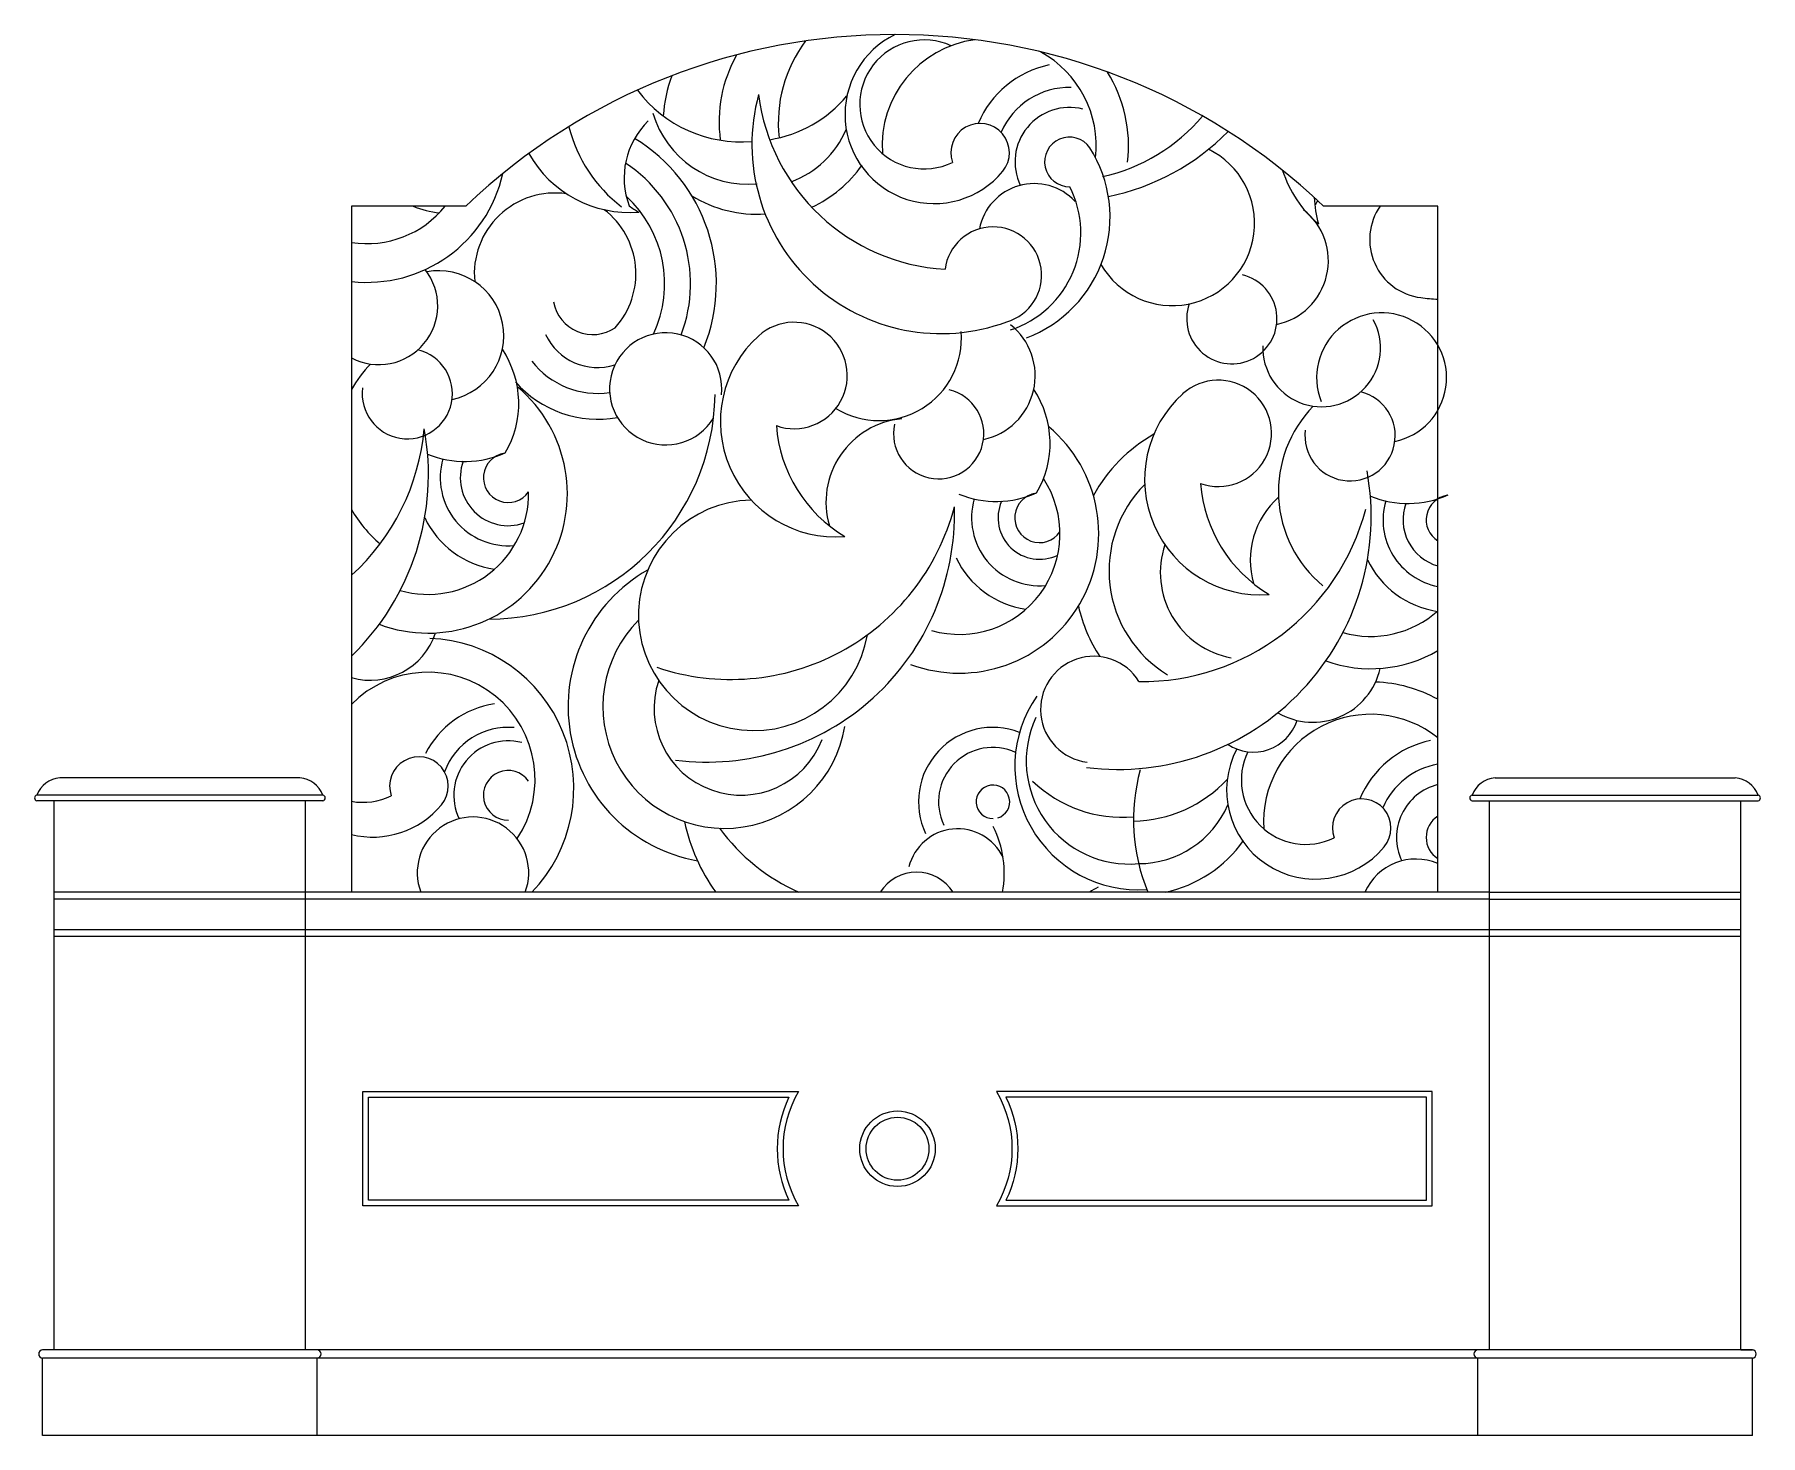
# Model space of a CAD drawing. Header units: metres. Extents: x 2396 to 5414, y 5869 to 8319.
import ezdxf

# ---------------------------------------------------------------- set-up
doc = ezdxf.new("R2010")
doc.units = ezdxf.units.M
for name, color, linetype in [('2', 2, 'Continuous'), ('3', 3, 'Continuous'), ('4', 4, 'Continuous'), ('7', 7, 'Continuous'), ('BH', 3, 'Continuous')]:
    doc.layers.add(name, color=color, linetype=linetype)

msp = doc.modelspace()

# ---------------------------------------------------------------- hatches: boundary and pattern name
at = {"layer": 'BH'}
h = msp.add_hatch(dxfattribs=at)
h.set_pattern_fill('AR-RROOF', scale=500)
h.paths.add_polyline_path([(3149.88, 8019.37), (2949.88, 8019.37), (2949.88, 6819.37), (4849.88, 6819.37), (4849.88, 8019.37), (4649.88, 8019.37, 0.4)])

# ---------------------------------------------------------------- linework, layer by layer
at = {"layer": '2'}
msp.add_line((5399.88, 5869.37), (2409.88, 5869.37), dxfattribs=at)
at = {"layer": '3'}
msp.add_line((5399.88, 6004.37), (2409.88, 6004.37), dxfattribs=at)
for points in [[(2979.88, 6460.87), (3715.14, 6460.87, 0.23), (3715.14, 6280.87), (2979.88, 6280.87)], [(4829.88, 6460.87), (4094.62, 6460.87, -0.23), (4094.62, 6280.87), (4829.88, 6280.87)]]:
    msp.add_lwpolyline(points, format="xyb", close=True, dxfattribs=at)
msp.add_circle((3904.88, 6370.87), 55, dxfattribs=at)
for centre, radius, start, end in [((3933.65, 8165.3), 237.23, 142.97, 186.42), ((3968.82, 8179.38), 155.73, 115.99, 320.42), ((3951.7, 8197.18), 112.8, 65.38, 295.97), ((4065.2, 8124.64), 187.29, 97.63, 184.04), ((3830.06, 8166.85), 237.23, 150.49, 187.81), ((4065.2, 8124.64), 187.29, 353.6, 61.38), ((3732.09, 8162.68), 237.23, 159.12, 176.56), ((4205.54, 8096.64), 173.19, 101.88, 157.15), ((4065.2, 8124.64), 243.74, 353.29, 31.99), ((3630.98, 8357.93), 226.21, 216.93, 274.92), ((3981.14, 8127.19), 330.82, 164.69, 290.29), ((4008.11, 8256.93), 348.63, 186.98, 266.71), ((3645.15, 8356.98), 224.49, 279.28, 319.77), ((4205.54, 8096.64), 130.15, 88.68, 156.54), ((3642.96, 8230.28), 172.73, 196.28, 275.41), ((4205.54, 8096.64), 95.17, 75.69, 205.5), ((3578.63, 8220.94), 256.22, 194.17, 232.37), ((3565.78, 8068.78), 138.96, 134.28, 200.76), ((3658.85, 8221.07), 170.36, 290.75, 336.64), ((4049.38, 8112.79), 51.21, 320.42, 199.42), ((4196.86, 8379.17), 315.09, 282.2, 320.02), ((4191.45, 8436.86), 409.19, 281.59, 315.45), ((3290.72, 7883.49), 297.41, 337.91, 58.73), ((4050.72, 8000.11), 225.8, 290.62, 32.5), ((4205.54, 8096.64), 43.4, 34.82, 270.73), ((3436.14, 8209.82), 201.63, 209.24, 274.59), ((3290.72, 7883.49), 252.25, 339.24, 56.71), ((3658.85, 8221.07), 225.3, 295.24, 324.75), ((4385.36, 7989.33), 144.06, 210.09, 63.89), ((2976.98, 8129.7), 243.74, 263.62, 347.39), ((4770.74, 8142.29), 201.63, 197.49, 229.91), ((3306.09, 7900.96), 141.3, 81.84, 185.51), ((3290.72, 7883.49), 207.08, 334.87, 47.47), ((3658.85, 8221.07), 215.97, 238.25, 273.88), ((4143.95, 7961.28), 97.47, 42.81, 169.23), ((4046.75, 7972.43), 178.66, 288.15, 26.89), ((4879.9, 8050.02), 246.9, 183.56, 194.54), ((4763.78, 7950.84), 146.57, 147.82, 151.66), ((2976.98, 8129.7), 176, 261.14, 321.18), ((3117.33, 8157.7), 150.6, 246.71, 264.86), ((3306.09, 7900.96), 141.3, 318.07, 52.5), ((3578.63, 8220.94), 246.9, 234.67, 239.21), ((4544.75, 7923.69), 113.62, 281.77, 51.77), ((4832.92, 7960.71), 102.31, 145.02, 262.79), ((4072.13, 7898.23), 84.72, 286.26, 172.78), ((2997.91, 7844.87), 102.84, 242.16, 38.07), ((3102.8, 7792.59), 113.62, 281.77, 100.61), ((4489.61, 7822.32), 78.93, 160.74, 76.42), ((3372.09, 7864.19), 69.67, 190.39, 304.16), ((4875.64, 8298.23), 442.51, 262.79, 266.66), ((4646.59, 7771.3), 102.84, 177.81, 28.47), ((4751.48, 7719.02), 113.62, 281.77, 201.28), ((3380.59, 7837.68), 100.77, 205.15, 287.36), ((3499.48, 7699.71), 98.17, 353.98, 328.45), ((3796.75, 7642.46), 201.63, 132.08, 274.59), ((3723.98, 7723.07), 93.04, 250.56, 132.08), ((3872.65, 7788.24), 144.06, 238.38, 4.64), ((4032.04, 7722.59), 113.62, 281.77, 51.77), ((3047.66, 7691.23), 78.93, 172.69, 76.42), ((3071.87, 7674.23), 170.67, 329.52, 33.67), ((3135.99, 7593.7), 213.54, 135.62, 150.64), ((3380.59, 7837.68), 145.93, 217.89, 278.25), ((3083.78, 7516.27), 243.74, 249.52, 50.13), ((3380.59, 7837.68), 191.09, 221.09, 280.38), ((3976.89, 7621.23), 78.93, 167.89, 76.42), ((4001.11, 7604.23), 170.67, 329.52, 33.67), ((4465.93, 7621.88), 93.04, 250.56, 132.08), ((3187.95, 7694.7), 397.9, 270.27, 359.26), ((4538.71, 7541.28), 201.63, 132.08, 274.59), ((4784.67, 7520.13), 213.54, 135.62, 230.5), ((4696.34, 7617.66), 78.93, 172.69, 76.42), ((3926.4, 7501.42), 146.57, 95.5, 196.33), ((2642.06, 7550.19), 442.51, 314.08, 10.39), ((2684.21, 7665.53), 394.71, 312.31, 354.84), ((3939.25, 7653.59), 246.9, 184.24, 239.21), ((4013.02, 7446.28), 243.74, 249.52, 50.13), ((4487.87, 7381.71), 273.91, 119.46, 151.36), ((3148.7, 7746.33), 173.53, 247.81, 293.88), ((3224.13, 7544.27), 118.86, 163.92, 275.15), ((3224.13, 7544.27), 43.4, 98.17, 325.18), ((3224.13, 7544.27), 83.87, 159.99, 289.57), ((4290.75, 7476.62), 442.51, 262.79, 10.39), ((3083.78, 7516.27), 176, 253.98, 1.05), ((4013.02, 7446.28), 176, 253.98, 33.21), ((4077.94, 7676.34), 173.53, 247.81, 293.88), ((4153.36, 7474.27), 43.4, 98.17, 325.18), ((4487.87, 7381.71), 213.09, 134.97, 238.65), ((4681.2, 7552.4), 246.9, 184.24, 239.21), ((3135.99, 7593.7), 213.54, 209.36, 230.5), ((3653.5, 7303.72), 201.63, 91.29, 350.26), ((3613.44, 7595.53), 404.03, 251.32, 345.32), ((3571.3, 7480.19), 433.19, 262.79, 1.72), ((4153.36, 7474.27), 118.86, 163.92, 275.15), ((4153.36, 7474.27), 72.58, 156.66, 295.85), ((4332.89, 7591.96), 404.03, 269.18, 345.32), ((4668.35, 7400.24), 146.57, 131.43, 196.33), ((4797.38, 7672.76), 173.53, 247.81, 293.88), ((4872.81, 7470.7), 118.86, 163.92, 258.88), ((4872.81, 7470.7), 83.87, 159.99, 254.14), ((4872.81, 7470.7), 43.4, 98.17, 238.11), ((3224.13, 7544.27), 161.89, 205.54, 261.46), ((4516.38, 7378.59), 151.9, 161.34, 259.45), ((4153.36, 7474.27), 161.89, 205.54, 261.46), ((4872.81, 7470.7), 161.89, 205.54, 261.46), ((3602.66, 7144.15), 273.91, 119.46, 259.98), ((4487.87, 7381.71), 273.91, 193.15, 213.27), ((4732.47, 7442.7), 176, 253.98, 311.85), ((3602.66, 7144.15), 213.09, 134.97, 350.63), ((2982.75, 7310.21), 120.11, 254.12, 341.89), ((3076.61, 7001.36), 262.2, 316.04, 87.77), ((4248.03, 7139.1), 92.98, 31.7, 262.79), ((4732.47, 7442.7), 232.45, 250.27, 300.34), ((3083.78, 7016.86), 187.29, 326.35, 135.64), ((3631.18, 7141.03), 151.9, 161.34, 338.86), ((4631.43, 7236.64), 120.11, 239.27, 347.59), ((4732.47, 6943.29), 243.74, 61.2, 88.05), ((4326.12, 7039.72), 215.97, 145.36, 273.88), ((3224.13, 6988.86), 161.89, 98.54, 153.13), ((4310.23, 7048.87), 180.24, 155.11, 275.19), ((4732.47, 6943.29), 187.29, 51.18, 184.04), ((3224.13, 6988.86), 118.86, 84.85, 159.72), ((4071.78, 6977.52), 130.15, 68.99, 205.3), ((4527.5, 7144.54), 80.06, 236.19, 341.99), ((3224.13, 6988.86), 95.17, 75.69, 205.5), ((4071.78, 6977.52), 95.17, 65.32, 205.5), ((4636.09, 6998.03), 155.73, 152.43, 320.42), ((4618.97, 7015.83), 112.8, 154.09, 295.97), ((4872.81, 6915.29), 173.19, 101.88, 157.15), ((3067.97, 7005.01), 51.21, 320.42, 199.42), ((4648.41, 6945.84), 330.82, 164.69, 202.48), ((4872.81, 6915.29), 130.15, 100.15, 156.54), ((3224.13, 6988.86), 43.4, 34.82, 270.73), ((4071.78, 6977.52), 29.32, 286.43, 270.73), ((4298.24, 7176.58), 226.21, 226, 274.92), ((4312.42, 7175.63), 232.1, 271.28, 316.93), ((4872.81, 6915.29), 95.17, 103.94, 205.5), ((2970.28, 7089.4), 112.8, 259.58, 295.97), ((2987.41, 7071.6), 155.73, 256.06, 320.42), ((4716.65, 6931.44), 51.21, 320.42, 199.42), ((3162.54, 6853.5), 97.47, 339.5, 200.5), ((3847.38, 7008.08), 321.5, 191.69, 215.94), ((4326.12, 7039.72), 170.36, 270.14, 336.64), ((4872.81, 6915.29), 43.4, 121.89, 238.11), ((3874.35, 7137.81), 348.63, 216.33, 245.98), ((4010.19, 6842.17), 88.15, 25.76, 165.8), ((3912.99, 6853.32), 178.66, 349.05, 26.89), ((4326.12, 7039.72), 225.3, 282.02, 324.75), ((3938.37, 6779.11), 75.4, 32.27, 147.73), ((4811.22, 6779.93), 97.47, 66.63, 156.13), ((4351.86, 6647.07), 205.15, 117.98, 122.87), ((4439.39, 6639.78), 205.15, 117.98, 118.91)]:
    msp.add_arc(centre, radius, start, end, dxfattribs=at)
at = {"layer": '4'}
for p, q in [((2859.88, 7019.37), (2439.88, 7019.37)), ((4949.88, 7019.37), (5369.88, 7019.37)), ((2899.88, 6979.37), (2399.88, 6979.37)), ((2429.88, 6019.37), (2429.88, 6979.37)), ((2869.88, 6019.37), (2869.88, 6979.37)), ((4909.88, 6979.37), (5409.88, 6979.37)), ((4939.88, 6019.37), (4939.88, 6979.37)), ((5379.88, 6019.37), (5379.88, 6979.37)), ((4939.88, 6819.37), (2869.88, 6819.37)), ((2429.88, 6019.37), (2409.88, 6019.37)), ((5379.88, 6019.37), (5399.88, 6019.37)), ((2409.88, 5869.37), (2409.88, 6004.37)), ((2889.88, 5869.37), (2889.88, 6004.37)), ((4919.88, 5869.37), (4919.88, 6004.37)), ((5399.88, 5869.37), (5399.88, 6004.37)), ((5399.88, 5869.37), (5399.88, 6004.37))]:
    msp.add_line(p, q, dxfattribs=at)
msp.add_lwpolyline([(4849.88, 6819.37), (4849.88, 8019.37), (4649.88, 8019.37, 0.4), (3149.88, 8019.37), (2949.88, 8019.37), (2949.88, 6819.37)], format="xyb", dxfattribs=at)
for centre, radius, start, end in [((2443.76, 6972.53), 47, 94.73, 159.01), ((2856, 6972.53), 47, 20.99, 85.27), ((4953.76, 6972.53), 47, 94.73, 159.01), ((5366, 6972.53), 47, 20.99, 85.27), ((2400.8, 6984.37), 5.08, 100.37, 259.63), ((2898.97, 6984.37), 5.08, 280.37, 79.63), ((4910.8, 6984.37), 5.08, 100.37, 259.63), ((5408.97, 6984.37), 5.08, 280.37, 79.63), ((2410.56, 6011.87), 7.53, 95.19, 264.81), ((2889.2, 6011.87), 7.53, 275.19, 84.81), ((4920.56, 6011.87), 7.53, 95.19, 264.81), ((5399.2, 6011.87), 7.53, 275.19, 84.81)]:
    msp.add_arc(centre, radius, start, end, dxfattribs=at)
at = {"layer": '7'}
for p, q in [((2899.88, 6989.37), (2399.88, 6989.37)), ((4909.88, 6989.37), (5409.88, 6989.37)), ((2869.88, 6819.37), (2429.88, 6819.37)), ((2869.88, 6807.37), (2429.88, 6807.37)), ((4939.88, 6807.37), (2869.88, 6807.37)), ((4939.88, 6819.37), (5379.88, 6819.37)), ((4939.88, 6807.37), (5379.88, 6807.37)), ((2429.88, 6754.37), (5379.88, 6754.37)), ((2429.88, 6742.37), (5379.88, 6742.37)), ((5399.88, 6019.37), (2409.88, 6019.37))]:
    msp.add_line(p, q, dxfattribs=at)
for points in [[(2969.88, 6470.87), (3731.68, 6470.87, 0.27), (3731.68, 6270.87), (2969.88, 6270.87)], [(4839.88, 6470.87), (4078.09, 6470.87, -0.27), (4078.09, 6270.87), (4839.88, 6270.87)]]:
    msp.add_lwpolyline(points, format="xyb", close=True, dxfattribs=at)
msp.add_circle((3904.88, 6370.87), 66, dxfattribs=at)

doc.saveas('drawing.dxf')
